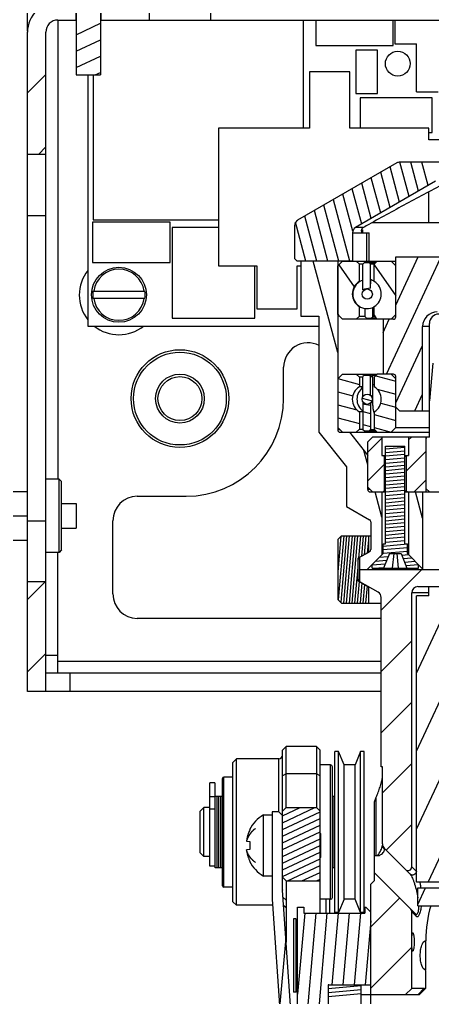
# Model space of a CAD drawing. Header units: millimetres. Extents: x 0 to 594, y 0 to 420.
# Drawn here: x 420.6 to 437.52, y 192.11 to 232.15 of the extents above; entities that cross this region are included whole.
import ezdxf

# ---------------------------------------------------------------- set-up
doc = ezdxf.new("R2010")
doc.units = ezdxf.units.MM
doc.header["$LTSCALE"] = 32.67
doc.layers.get('0').update_dxf_attribs({"linetype": 'CONTINUOUS'})
for name, color, linetype in [('7_ALL_FEATURES', 7, 'CONTINUOUS'), ('APSF_BLANK_LAYER', 7, 'CONTINUOUS'), ('AXIS', 7, 'CONTINUOUS'), ('COSMETIC', 7, 'CONTINUOUS'), ('DCURVE', 7, 'CONTINUOUS')]:
    doc.layers.add(name, color=color, linetype=linetype)

msp = doc.modelspace()

# ---------------------------------------------------------------- linework, layer by layer
at = {"color": 7, "linetype": 'CONTINUOUS'}
for p, q in [((420.921, 231.677), (420.921, 233.631)), ((422.909, 232.881), (422.909, 232.131)), ((422.921, 232.881), (422.921, 229.881)), ((423.921, 232.881), (423.921, 229.881)), ((423.934, 232.881), (423.934, 232.131)), ((425.921, 232.131), (425.921, 232.881)), ((428.421, 232.881), (428.421, 232.131)), ((422.171, 232.131), (422.171, 213.331)), ((422.171, 232.131), (422.921, 232.131)), ((423.921, 232.131), (459.421, 232.131)), ((432.239, 227.697), (432.239, 232.131)), ((432.736, 232.131), (432.736, 231.095)), ((435.911, 231.095), (435.911, 232.131)), ((435.974, 232.131), (435.974, 231.158)), ((420.921, 204.631), (420.921, 231.631)), ((421.671, 204.631), (421.671, 231.631)), ((432.736, 231.095), (435.911, 231.095)), ((435.974, 231.158), (436.863, 231.158)), ((436.863, 229.19), (436.863, 231.158)), ((434.387, 230.904), (434.387, 229.126)), ((435.276, 230.904), (434.387, 230.904)), ((435.276, 229.126), (435.276, 230.904)), ((422.921, 229.881), (423.921, 229.881)), ((423.401, 229.881), (423.401, 219.601)), ((423.612, 229.881), (423.612, 223.952)), ((432.482, 230.015), (432.482, 227.697)), ((434.133, 230.015), (432.482, 230.015)), ((434.133, 227.697), (434.133, 230.015)), ((434.387, 229.126), (435.276, 229.126)), ((436.863, 229.19), (437.752, 229.19)), ((434.563, 228.951), (434.563, 227.697)), ((437.513, 228.951), (434.563, 228.951)), ((437.513, 227.524), (437.513, 228.951)), ((428.752, 227.697), (428.752, 222.07)), ((432.482, 227.697), (428.752, 227.697)), ((437.379, 227.697), (434.133, 227.697)), ((437.379, 227.221), (437.379, 227.697)), ((437.379, 227.524), (437.513, 227.524)), ((437.816, 227.221), (437.379, 227.221)), ((421.671, 226.631), (420.921, 226.631)), ((436.063, 226.278), (431.996, 223.93)), ((438.624, 226.311), (436.188, 226.311)), ((437.652, 225.528), (434.371, 223.633)), ((437.379, 223.826), (437.379, 225.099)), ((420.921, 224.131), (421.671, 224.131)), ((423.592, 223.856), (423.592, 222.205)), ((426.767, 223.856), (423.592, 223.856)), ((423.612, 223.952), (428.752, 223.952)), ((426.767, 222.205), (426.767, 223.856)), ((426.859, 223.638), (426.859, 219.928)), ((428.752, 223.638), (426.859, 223.638)), ((431.871, 223.713), (431.871, 222.361)), ((434.69, 223.633), (434.371, 223.633)), ((434.609, 223.536), (434.66, 223.536)), ((434.66, 223.536), (434.66, 223.411)), ((440.789, 223.826), (435.032, 223.826)), ((434.246, 223.417), (434.246, 222.261)), ((434.246, 223.417), (434.64, 223.417)), ((434.924, 222.261), (434.924, 223.411)), ((431.971, 222.261), (431.871, 222.361)), ((434.246, 222.261), (431.971, 222.261)), ((432.121, 222.261), (432.121, 220.011)), ((433.639, 222.261), (433.639, 215.351)), ((433.64, 222.073), (433.83, 222.263)), ((433.83, 222.263), (436.021, 222.263)), ((434.402, 222.263), (434.529, 222.136)), ((435.132, 222.136), (435.259, 222.263)), ((435.259, 222.263), (436.021, 222.263)), ((435.831, 222.263), (436.021, 222.072)), ((436.021, 219.981), (436.021, 222.431)), ((436.021, 222.431), (440.054, 222.431)), ((423.592, 222.205), (426.767, 222.205)), ((428.752, 222.07), (430.323, 222.07)), ((430.236, 219.928), (430.236, 222.07)), ((430.323, 222.07), (430.323, 220.3)), ((431.974, 220.3), (431.974, 222.07)), ((431.974, 222.07), (432.121, 222.07)), ((433.64, 220.072), (433.64, 222.073)), ((434.529, 221.422), (434.529, 222.136)), ((434.672, 222.136), (434.529, 222.136)), ((434.672, 222.141), (434.735, 222.205)), ((434.672, 221.09), (434.672, 222.141)), ((434.735, 222.205), (435.201, 222.205)), ((434.926, 222.205), (434.989, 222.141)), ((434.989, 221.153), (434.989, 222.141)), ((435.138, 222.141), (434.989, 222.141)), ((435.132, 221.422), (435.132, 222.136)), ((423.605, 221.031), (425.738, 221.031)), ((434.529, 221.422), (434.55, 221.422)), ((425.738, 220.731), (423.605, 220.731)), ((430.323, 220.3), (431.974, 220.3)), ((434.529, 220.009), (434.529, 220.396)), ((434.529, 220.396), (434.55, 220.396)), ((434.762, 219.982), (434.762, 220.321)), ((435.08, 219.982), (435.08, 220.36)), ((435.132, 220.008), (435.132, 220.396)), ((426.859, 219.928), (430.236, 219.928)), ((432.121, 220.011), (432.871, 220.011)), ((432.871, 220.011), (432.871, 215.251)), ((433.64, 220.072), (433.83, 219.882)), ((435.259, 219.882), (433.83, 219.882)), ((434.402, 219.882), (434.529, 220.009)), ((434.529, 220.009), (434.762, 220.009)), ((434.762, 219.982), (434.825, 219.919)), ((434.825, 219.919), (435.222, 219.919)), ((435.016, 219.919), (435.08, 219.982)), ((435.158, 219.982), (435.08, 219.982)), ((435.132, 220.008), (435.259, 219.881)), ((435.921, 219.881), (435.259, 219.881)), ((435.496, 219.881), (435.496, 217.631)), ((435.831, 219.881), (436.021, 220.072)), ((423.401, 219.601), (432.871, 219.601)), ((437.121, 216.131), (437.121, 219.581)), ((437.399, 219.581), (437.121, 219.581)), ((437.399, 215.056), (437.399, 219.706)), ((433.64, 217.44), (433.83, 217.631)), ((433.64, 217.44), (433.64, 215.44)), ((433.83, 217.631), (435.259, 217.631)), ((434.402, 217.631), (434.529, 217.504)), ((434.529, 217.504), (434.529, 217.117)), ((434.672, 217.504), (434.529, 217.504)), ((434.735, 217.594), (434.672, 217.53)), ((434.672, 216.71), (434.672, 217.53)), ((434.735, 217.594), (435.002, 217.594)), ((434.989, 217.53), (434.926, 217.594)), ((434.989, 216.759), (434.989, 217.53)), ((434.989, 217.53), (435.064, 217.53)), ((435.002, 217.594), (435.064, 217.53)), ((435.084, 217.594), (435.043, 217.552)), ((435.064, 217.53), (435.064, 216.603)), ((435.084, 217.594), (435.222, 217.594)), ((435.132, 217.504), (435.259, 217.631)), ((435.132, 217.504), (435.132, 217.117)), ((435.921, 217.631), (435.259, 217.631)), ((435.831, 217.631), (436.021, 217.441)), ((436.021, 215.441), (436.021, 217.531)), ((434.672, 217.117), (434.529, 217.117)), ((434.672, 216.497), (434.672, 216.422)), ((434.672, 216.422), (434.672, 215.371)), ((434.989, 216.447), (434.989, 216.359)), ((434.989, 216.359), (434.989, 215.371)), ((436.021, 216.281), (436.171, 216.131)), ((434.529, 216.09), (434.529, 215.377)), ((434.672, 216.09), (434.529, 216.09)), ((435.132, 216.09), (435.132, 215.377)), ((436.171, 216.131), (437.399, 216.131)), ((433.64, 215.44), (433.83, 215.25)), ((435.831, 215.25), (436.021, 215.441)), ((436.021, 215.441), (437.399, 215.441)), ((432.871, 215.251), (433.996, 213.834)), ((433.729, 215.351), (433.639, 215.351)), ((433.739, 215.251), (434.121, 215.251)), ((433.83, 215.25), (437.399, 215.25)), ((434.121, 215.251), (434.871, 214.306)), ((434.402, 215.25), (434.529, 215.377)), ((434.529, 215.377), (434.672, 215.377)), ((434.672, 215.371), (434.735, 215.308)), ((434.735, 215.308), (435.201, 215.308)), ((434.871, 214.856), (435.071, 215.056)), ((434.926, 215.308), (434.989, 215.371)), ((434.989, 215.371), (435.138, 215.371)), ((437.399, 215.056), (435.071, 215.056)), ((435.132, 215.377), (435.259, 215.25)), ((435.259, 215.25), (437.399, 215.25)), ((435.446, 215.056), (435.446, 214.306)), ((436.546, 215.056), (436.546, 214.306)), ((437.264, 212.806), (437.264, 215.056)), ((434.871, 212.906), (434.871, 214.856)), ((435.596, 210.681), (435.596, 214.681)), ((435.596, 214.681), (436.396, 214.681)), ((436.396, 210.681), (436.396, 214.681)), ((435.446, 214.306), (435.596, 214.306)), ((435.496, 214.306), (435.546, 214.256)), ((435.546, 214.256), (435.546, 212.856)), ((435.596, 214.256), (435.546, 214.256)), ((436.396, 214.306), (436.546, 214.306)), ((436.446, 214.256), (436.396, 214.256)), ((436.496, 214.306), (436.446, 214.256)), ((436.446, 214.256), (436.446, 212.856)), ((433.996, 213.834), (433.996, 212.218)), ((422.221, 210.331), (422.221, 213.331)), ((422.321, 213.231), (422.221, 213.331)), ((422.321, 210.431), (422.321, 213.231)), ((418.421, 212.831), (420.921, 212.831)), ((435.071, 212.806), (434.871, 213.006)), ((434.971, 212.906), (434.871, 212.906)), ((434.971, 212.806), (435.596, 212.806)), ((435.446, 212.806), (435.446, 210.231)), ((435.546, 212.856), (435.496, 212.806)), ((435.546, 212.856), (435.596, 212.856)), ((436.396, 212.856), (436.446, 212.856)), ((436.396, 212.806), (439.871, 212.806)), ((436.446, 212.856), (436.496, 212.806)), ((436.546, 212.806), (436.546, 210.231)), ((437.121, 212.806), (437.121, 209.656)), ((437.399, 212.806), (437.264, 212.941)), ((418.421, 211.831), (420.921, 211.831)), ((433.996, 212.218), (434.946, 211.67)), ((420.921, 211.631), (421.671, 211.631)), ((434.996, 211.583), (434.996, 210.449)), ((418.421, 210.831), (420.921, 210.831)), ((433.796, 211.006), (433.646, 210.856)), ((433.646, 210.856), (433.646, 208.406)), ((433.796, 211.006), (434.996, 211.006)), ((434.896, 211.006), (434.896, 210.334)), ((435.496, 210.281), (435.496, 210.681)), ((435.496, 210.681), (435.596, 210.681)), ((436.396, 210.681), (436.496, 210.681)), ((436.496, 210.281), (436.496, 210.681)), ((422.171, 205.381), (422.171, 210.331)), ((422.321, 210.431), (422.221, 210.331)), ((434.896, 210.334), (434.484, 210.096)), ((434.946, 210.362), (434.546, 210.131)), ((434.846, 209.631), (435.496, 210.281)), ((435.759, 210.281), (435.521, 209.681)), ((435.759, 210.281), (436.234, 210.281)), ((435.937, 210.281), (435.877, 209.681)), ((436.056, 210.281), (436.115, 209.681)), ((436.234, 210.281), (436.471, 209.681)), ((437.121, 209.656), (436.496, 210.281)), ((434.459, 210.052), (434.459, 209.21)), ((434.546, 210.052), (434.459, 210.052)), ((434.546, 210.096), (434.484, 210.096)), ((434.546, 209.131), (434.546, 210.131)), ((435.046, 209.681), (435.046, 209.831)), ((436.946, 209.681), (436.946, 209.831)), ((434.546, 209.631), (441.496, 209.631)), ((435.046, 209.681), (436.946, 209.681)), ((437.121, 209.656), (437.126, 209.631)), ((421.671, 209.131), (420.921, 209.131)), ((434.546, 209.21), (434.459, 209.21)), ((434.546, 209.167), (434.484, 209.167)), ((434.484, 209.167), (434.896, 208.929)), ((435.296, 208.698), (434.546, 209.131)), ((434.896, 208.929), (434.896, 208.256)), ((436.671, 197.457), (436.671, 208.681)), ((437.371, 208.681), (436.671, 208.681)), ((436.921, 208.931), (440.621, 208.931)), ((437.371, 208.556), (437.371, 208.931)), ((433.796, 208.256), (433.646, 208.406)), ((433.796, 208.256), (435.421, 208.256)), ((435.421, 201.551), (435.421, 208.482)), ((436.871, 196.831), (436.871, 208.556)), ((437.371, 208.556), (436.871, 208.556)), ((421.671, 206.131), (422.171, 206.131)), ((422.171, 205.881), (435.421, 205.881)), ((435.421, 205.381), (421.671, 205.381)), ((422.671, 204.631), (422.671, 205.381)), ((435.421, 204.631), (420.921, 204.631)), ((431.371, 202.231), (431.521, 202.381)), ((431.521, 202.381), (431.371, 202.231)), ((431.371, 196.512), (431.371, 202.231)), ((431.521, 199.881), (431.521, 202.381)), ((432.771, 202.381), (431.521, 202.381)), ((432.771, 202.381), (432.771, 199.881)), ((432.921, 202.231), (432.771, 202.381)), ((432.921, 202.231), (432.771, 202.381)), ((432.921, 195.556), (432.921, 202.231)), ((429.346, 201.731), (429.496, 201.881)), ((429.496, 195.881), (429.496, 201.881)), ((431.221, 201.881), (429.496, 201.881)), ((431.221, 199.706), (431.221, 201.881)), ((433.521, 195.581), (433.521, 202.181)), ((433.671, 202.181), (433.521, 202.181)), ((433.671, 195.581), (433.671, 202.181)), ((433.899, 201.631), (433.671, 202.181)), ((434.577, 202.181), (434.349, 201.631)), ((434.577, 195.581), (434.577, 202.181)), ((434.727, 202.181), (434.577, 202.181)), ((434.727, 195.581), (434.727, 202.181)), ((429.346, 196.031), (429.346, 201.731)), ((433.899, 196.131), (433.899, 201.631)), ((434.349, 201.631), (433.899, 201.631)), ((434.349, 196.131), (434.349, 201.631)), ((435.471, 201.551), (435.421, 201.551)), ((435.471, 198.399), (435.471, 201.551)), ((431.521, 201.272), (431.371, 201.178)), ((432.771, 201.272), (431.521, 201.272)), ((432.921, 201.178), (432.771, 201.272)), ((428.396, 197.481), (428.396, 200.898)), ((428.596, 200.898), (428.396, 200.898)), ((428.596, 200.898), (428.596, 197.481)), ((428.596, 200.327), (428.396, 200.327)), ((435.146, 200.116), (435.221, 200.306)), ((435.221, 197.913), (435.221, 200.306)), ((427.996, 199.731), (428.146, 199.881)), ((428.146, 197.881), (428.146, 199.881)), ((428.396, 199.881), (428.146, 199.881)), ((428.596, 199.812), (428.396, 199.812)), ((428.596, 199.806), (428.621, 199.806)), ((431.521, 199.881), (431.371, 199.731)), ((431.521, 199.881), (432.771, 199.881)), ((432.771, 199.881), (432.921, 199.731)), ((435.146, 196.903), (435.146, 200.116)), ((427.996, 198.031), (427.996, 199.731)), ((430.596, 197.081), (430.596, 199.581)), ((430.596, 199.581), (430.946, 199.581)), ((430.946, 199.706), (430.946, 196.14)), ((431.221, 199.706), (430.946, 199.706)), ((431.221, 199.706), (431.371, 199.556)), ((430.03, 198.978), (430.038, 198.974)), ((432.921, 198.819), (432.946, 198.819)), ((432.946, 197.844), (432.946, 198.819)), ((429.898, 198.506), (430.038, 198.492)), ((435.544, 198.222), (436.611, 197.156)), ((435.554, 198.171), (435.544, 198.222)), ((427.996, 198.031), (428.146, 197.881)), ((428.396, 197.881), (428.146, 197.881)), ((428.596, 197.956), (428.621, 197.956)), ((430.038, 198.17), (429.898, 198.157)), ((432.946, 197.844), (432.921, 197.844)), ((435.272, 197.913), (435.146, 197.913)), ((428.596, 197.481), (428.396, 197.481)), ((430.038, 197.688), (430.03, 197.685)), ((436.862, 197.262), (436.671, 197.457)), ((430.946, 197.081), (430.596, 197.081)), ((431.521, 196.881), (431.371, 197.031)), ((435.146, 197.206), (436.823, 195.529)), ((431.521, 196.881), (431.521, 194.373)), ((431.521, 196.881), (432.921, 196.881)), ((434.996, 196.753), (435.146, 196.903)), ((434.996, 189.653), (434.996, 196.753)), ((439.421, 196.831), (436.871, 196.831)), ((431.821, 190.112), (431.371, 196.501)), ((431.521, 196.091), (431.392, 196.209)), ((436.921, 196.596), (439.421, 196.596)), ((436.921, 195.866), (436.921, 196.596)), ((429.346, 196.031), (429.496, 195.881)), ((430.964, 195.881), (429.496, 195.881)), ((430.946, 196.13), (431.396, 189.74)), ((431.521, 195.78), (431.416, 195.873)), ((431.996, 189.381), (431.996, 195.806)), ((431.996, 195.806), (432.246, 195.806)), ((432.246, 195.806), (432.246, 195.556)), ((433.171, 195.556), (433.171, 196.131)), ((433.321, 195.556), (433.321, 196.131)), ((433.899, 196.131), (433.671, 195.581)), ((434.349, 196.131), (433.899, 196.131)), ((434.577, 195.581), (434.349, 196.131)), ((434.746, 195.806), (434.746, 195.556)), ((434.746, 195.806), (434.796, 195.806)), ((434.996, 195.606), (434.796, 195.806)), ((436.921, 195.866), (439.421, 195.866)), ((432.246, 195.556), (434.746, 195.556)), ((433.671, 195.581), (433.521, 195.581)), ((434.727, 195.581), (434.577, 195.581)), ((436.671, 192.481), (436.671, 195.619)), ((436.671, 195.619), (436.755, 195.532)), ((436.755, 195.532), (436.785, 195.502)), ((436.785, 195.502), (436.862, 195.423)), ((431.821, 195.331), (431.821, 192.331)), ((431.921, 195.331), (431.821, 195.331)), ((431.996, 195.256), (431.921, 195.331)), ((431.921, 195.331), (431.921, 192.331)), ((433.246, 192.631), (434.996, 192.631)), ((433.246, 192.631), (433.246, 190.631)), ((434.596, 190.631), (434.596, 192.631)), ((431.921, 192.331), (431.821, 192.331)), ((431.996, 192.406), (431.921, 192.331)), ((434.596, 192.231), (436.939, 192.231)), ((436.671, 192.481), (436.421, 192.231)), ((437.168, 192.481), (436.671, 192.481)), ((437.168, 192.481), (436.939, 192.231)), ((436.996, 192.236), (437.205, 192.443)), ((437.205, 192.443), (437.246, 192.483))]:
    msp.add_line(p, q, dxfattribs=at)
at = {"color": 2, "linetype": 'CONTINUOUS'}
for p, q in [((422.921, 231.532), (423.921, 231.998)), ((422.921, 230.861), (423.921, 231.327)), ((422.921, 230.189), (423.921, 230.656)), ((421.671, 229.898), (420.921, 229.148)), ((423.701, 229.881), (423.921, 229.984)), ((421.671, 226.935), (421.368, 226.631)), ((436.566, 224.901), (436.188, 226.311)), ((436.955, 225.125), (436.637, 226.311)), ((437.344, 225.35), (437.086, 226.311)), ((435.789, 224.452), (435.402, 225.896)), ((436.178, 224.677), (435.791, 226.121)), ((435.012, 224.004), (434.625, 225.448)), ((435.401, 224.228), (435.014, 225.672)), ((434.624, 223.779), (434.237, 225.223)), ((434.133, 222.261), (433.46, 224.775)), ((434.255, 223.482), (433.848, 224.999)), ((433.236, 222.261), (432.682, 224.326)), ((433.684, 222.261), (433.071, 224.55)), ((432.338, 222.261), (431.913, 223.849)), ((432.787, 222.261), (432.294, 224.102)), ((433.639, 218.515), (432.635, 222.261)), ((435.636, 217.631), (437.851, 222.381)), ((436.021, 220.461), (436.94, 222.431)), ((433.681, 222.113), (434.315, 221.207)), ((435.132, 222.113), (436.021, 220.843)), ((433.64, 220.099), (433.703, 220.009)), ((435.132, 220.04), (435.207, 219.934)), ((435.496, 219.335), (435.751, 219.881)), ((436.021, 216.452), (437.121, 218.811)), ((437.534, 218.077), (437.399, 216.534)), ((433.646, 217.447), (434.529, 217.21)), ((435.195, 217.567), (436.021, 217.346)), ((433.64, 216.913), (434.254, 216.749)), ((434.646, 216.644), (435.048, 216.536)), ((435.261, 217.014), (436.021, 216.81)), ((436.806, 216.131), (437.121, 216.806)), ((433.64, 216.378), (434.425, 216.168)), ((435.403, 216.441), (436.021, 216.275)), ((433.64, 215.843), (434.529, 215.605)), ((434.672, 216.102), (434.989, 216.016)), ((435.132, 215.978), (436.021, 215.74)), ((434.672, 215.566), (434.989, 215.481)), ((435.132, 215.443), (435.835, 215.255)), ((433.821, 215.259), (433.856, 215.25)), ((436.668, 215.056), (436.546, 214.935)), ((437.269, 215.056), (437.264, 214.991)), ((435.446, 215.009), (434.871, 214.434)), ((436.396, 214.632), (435.596, 214.562)), ((434.871, 213.916), (434.713, 214.505)), ((436.396, 214.484), (435.596, 214.414)), ((436.396, 214.337), (435.596, 214.267)), ((437.264, 214.478), (436.446, 213.66)), ((435.546, 213.935), (434.871, 213.26)), ((436.396, 214.19), (435.596, 214.12)), ((436.396, 214.043), (435.596, 213.973)), ((436.396, 213.896), (435.596, 213.826)), ((436.396, 213.749), (435.596, 213.679)), ((436.396, 213.601), (435.596, 213.531)), ((436.396, 213.454), (435.596, 213.384)), ((436.396, 213.307), (435.596, 213.237)), ((436.396, 213.16), (435.596, 213.09)), ((437.264, 213.303), (436.767, 212.806)), ((435.446, 211.77), (435.168, 212.806)), ((436.396, 213.013), (435.596, 212.943)), ((436.396, 212.866), (435.596, 212.796)), ((436.396, 212.718), (435.596, 212.648)), ((437.121, 211.728), (436.832, 212.806)), ((436.396, 212.571), (435.596, 212.501)), ((436.396, 212.424), (435.596, 212.354)), ((436.396, 212.277), (435.596, 212.207)), ((436.396, 212.13), (435.596, 212.06)), ((436.396, 211.983), (435.596, 211.913)), ((436.396, 211.835), (435.596, 211.766)), ((436.396, 211.688), (435.596, 211.618)), ((436.396, 211.541), (435.596, 211.471)), ((436.396, 211.394), (435.596, 211.324)), ((436.396, 211.247), (435.596, 211.177)), ((436.396, 211.1), (435.596, 211.03)), ((436.871, 199), (442.621, 211.331)), ((433.772, 210.982), (433.646, 209.54)), ((433.648, 210.858), (433.646, 210.839)), ((433.888, 211.006), (433.659, 208.393)), ((434.002, 211.006), (433.764, 208.289)), ((434.115, 211.006), (433.875, 208.256)), ((434.229, 211.006), (433.988, 208.256)), ((434.343, 211.006), (434.102, 208.256)), ((434.456, 211.006), (434.216, 208.256)), ((434.57, 211.006), (434.491, 210.1)), ((434.684, 211.006), (434.61, 210.169)), ((434.797, 211.006), (434.73, 210.238)), ((434.896, 210.837), (434.85, 210.307)), ((436.496, 210.667), (435.496, 210.579)), ((436.396, 210.953), (435.596, 210.883)), ((436.396, 210.805), (435.596, 210.735)), ((436.496, 210.52), (435.496, 210.432)), ((436.496, 210.373), (435.496, 210.285)), ((436.547, 210.23), (436.264, 210.205)), ((435.589, 209.852), (435.046, 209.804)), ((435.649, 210.004), (435.178, 209.963)), ((435.709, 210.157), (435.339, 210.124)), ((436.683, 210.095), (436.32, 210.063)), ((436.818, 209.959), (436.376, 209.921)), ((436.946, 209.823), (436.433, 209.778)), ((434.459, 209.734), (434.329, 208.256)), ((434.579, 209.631), (434.546, 209.599)), ((435.528, 209.699), (435.323, 209.681)), ((437.086, 209.631), (435.421, 207.966)), ((437.351, 196.831), (443.25, 209.481)), ((421.645, 209.131), (420.921, 208.407)), ((434.521, 209.145), (434.443, 208.256)), ((434.629, 209.083), (434.557, 208.256)), ((434.737, 209.02), (434.67, 208.256)), ((434.845, 208.958), (434.784, 208.256)), ((436.871, 205.394), (438.52, 208.931)), ((436.871, 202.197), (439.149, 207.081)), ((436.671, 206.708), (435.421, 205.458)), ((421.671, 206.194), (420.921, 205.444)), ((436.671, 204.201), (435.421, 202.951)), ((436.671, 201.693), (435.471, 200.493)), ((431.371, 199.539), (432.104, 199.881)), ((431.371, 199.264), (432.695, 199.881)), ((431.371, 198.988), (432.921, 199.711)), ((431.371, 198.713), (432.921, 199.435)), ((431.371, 198.437), (432.921, 199.16)), ((436.671, 199.185), (435.626, 198.14)), ((431.371, 198.161), (432.921, 198.884)), ((431.371, 197.886), (432.921, 198.609)), ((431.371, 197.61), (432.921, 198.333)), ((431.371, 197.335), (432.921, 198.057)), ((431.371, 197.059), (432.921, 197.782)), ((431.581, 196.881), (432.921, 197.506)), ((432.172, 196.881), (432.921, 197.23)), ((432.763, 196.881), (432.921, 196.955)), ((436.921, 195.91), (437.241, 196.596)), ((436.173, 196.179), (434.996, 195.003)), ((432.286, 195.556), (431.996, 192.241)), ((432.742, 195.556), (432.29, 190.381)), ((433.198, 195.556), (432.746, 190.381)), ((433.655, 195.556), (433.399, 192.631)), ((434.111, 195.556), (433.855, 192.631)), ((434.567, 195.556), (434.311, 192.631)), ((434.996, 195.248), (434.767, 192.631)), ((431.508, 194.555), (431.258, 191.696)), ((436.671, 194.17), (434.996, 192.495)), ((433.27, 192.631), (433.246, 192.629)), ((434.596, 192.584), (433.246, 192.466)), ((434.596, 192.421), (433.246, 192.303)), ((434.596, 192.258), (433.246, 192.14))]:
    msp.add_line(p, q, dxfattribs=at)
at = {"color": 7, "linetype": 'CONTINUOUS'}
for centre, radius in [((436.101, 230.345), 0.508), ((424.671, 220.881), 1.125), ((434.851, 220.909), 0.209), ((427.171, 216.631), 2), ((427.171, 216.631), 1.9), ((427.171, 216.631), 1), ((427.171, 216.631), 0.9), ((434.851, 216.603), 0.209)]:
    msp.add_circle(centre, radius, dxfattribs=at)
for centre, radius, start, end in [((422.171, 231.631), 1.25, 90, 180), ((422.171, 231.631), 0.5, 90, 180), ((436.188, 226.061), 0.25, 90, 120), ((432.121, 223.713), 0.25, 120, 180), ((434.496, 223.417), 0.25, 120, 180), ((424.671, 220.871), 1.625, 141.5563, 218.4437), ((424.671, 220.881), 1.046, 8.2428, 171.7572), ((434.851, 220.909), 0.595, 107.538, 298.1863), ((434.851, 220.909), 0.595, 61.8137, 75.6356), ((424.671, 220.881), 1.077, 171.9932, 188.0068), ((424.671, 220.881), 1.077, 351.9932, 8.0068), ((434.831, 220.909), 0.595, 120.4421, 239.5579), ((434.831, 220.909), 0.595, 300.4421, 59.5579), ((424.671, 220.881), 1.046, 188.2428, 351.7572), ((435.921, 219.981), 0.1, 270, 360), ((437.721, 219.581), 0.6, 90, 180), ((437.784, 219.706), 0.385, 90, 180), ((424.671, 220.871), 1.625, 231.5563, 308.4437), ((435.921, 217.531), 0.1, 0, 90), ((434.831, 216.603), 0.595, 120.4421, 239.5579), ((435.021, 216.603), 0.595, 125.9113, 234.0825), ((435.021, 216.603), 0.595, 79.2157, 85.8239), ((434.831, 216.603), 0.595, 300.4421, 59.5579), ((433.739, 215.351), 0.1, 180, 270), ((434.971, 212.906), 0.1, 180, 270), ((434.896, 211.583), 0.1, 0, 60), ((434.896, 210.449), 0.1, 300, 360), ((434.509, 210.052), 0.05, 120, 180), ((434.509, 209.21), 0.05, 180, 240), ((435.171, 208.482), 0.25, 0, 60), ((436.921, 208.681), 0.25, 90, 180), ((431.221, 202.031), 0.15, 270, 360), ((431.323, 198.331), 1.446, 120.1885, 153.443), ((431.34, 198.331), 1.452, 168.3934, 169.7704), ((431.34, 198.331), 1.452, 167.1503, 168.3933), ((431.34, 198.331), 1.452, 165.9344, 167.1503), ((431.34, 198.332), 1.452, 164.4592, 165.9343), ((431.339, 198.332), 1.451, 163.3002, 164.4592), ((431.339, 198.332), 1.451, 161.5333, 163.3001), ((431.339, 198.332), 1.451, 160.4229, 161.5332), ((431.338, 198.332), 1.45, 158.246, 160.4228), ((431.338, 198.332), 1.45, 157.2343, 158.2459), ((431.338, 198.332), 1.45, 153.6981, 157.2341), ((431.341, 198.331), 1.453, 170.7532, 173.0911), ((431.34, 198.331), 1.452, 169.7703, 170.7531), ((431.585, 198.331), 1.555, 174.0645, 185.9355), ((435.721, 198.399), 0.25, 180, 225), ((431.341, 198.331), 1.453, 186.909, 189.2467), ((431.34, 198.331), 1.452, 189.2469, 191.6066), ((431.34, 198.331), 1.452, 191.6067, 192.8497), ((431.34, 198.331), 1.452, 192.8497, 194.0656), ((431.34, 198.331), 1.452, 194.0657, 195.5408), ((431.339, 198.331), 1.451, 195.5408, 196.6998), ((431.339, 198.331), 1.451, 196.6999, 198.4668), ((431.339, 198.331), 1.451, 198.4668, 199.5771), ((431.338, 198.331), 1.45, 199.5772, 201.754), ((435.419, 167.685), 30.228, 90.1509, 90.2792), ((435.702, 198.356), 0.236, 220.666, 231.363), ((431.338, 198.33), 1.45, 201.7541, 206.3019), ((431.323, 198.331), 1.446, 206.557, 239.8115), ((436.521, 197.457), 0.15, 224.9993, 0.0005), ((431.521, 196.512), 0.15, 180, 184.022), ((431.096, 196.14), 0.15, 180, 184.022), ((436.521, 195.619), 0.15, 0.0005, 45.0007), ((437.167, 192.829), 0.348, 270.1182, 276.4822), ((437.161, 192.885), 0.404, 276.4884, 282.2328)]:
    msp.add_arc(centre, radius, start, end, dxfattribs=at)
for centre, start_param, end_param in [((442.371, 220.909), 2.724969, 2.83641), ((442.371, 216.603), -2.83641, -2.724969)]:
    msp.add_ellipse(centre, major_axis=(8.072, 0), ratio=0.07473, start_param=start_param, end_param=end_param, dxfattribs=at)
for points, knots in [([(434.989, 221.153), (434.989, 221.19), (434.989, 221.259), (434.99, 221.353), (434.992, 221.419), (434.996, 221.461), (434.998, 221.478), (434.999, 221.486)], [0, 0, 0, 0, 0.335033, 0.621409, 0.846308, 0.932515, 1, 1, 1, 1]), ([(434.999, 221.486), (434.999, 221.49), (435.001, 221.496), (435.003, 221.504), (435.005, 221.508), (435.006, 221.511), (435.008, 221.512), (435.009, 221.512), (435.01, 221.512)], [0, 0, 0, 0, 0.393069, 0.683344, 0.791459, 0.87696, 0.943765, 1, 1, 1, 1]), ([(435.01, 221.512), (435.011, 221.512), (435.014, 221.511), (435.016, 221.507), (435.02, 221.502), (435.023, 221.492), (435.026, 221.483), (435.028, 221.478)], [0, 0, 0, 0, 0.114139, 0.200562, 0.310522, 0.604794, 1, 1, 1, 1]), ([(435.064, 216.603), (435.064, 216.543), (435.066, 216.453), (435.073, 216.337), (435.08, 216.258), (435.089, 216.187), (435.1, 216.126), (435.114, 216.076), (435.125, 216.047), (435.132, 216.035)], [0, 0, 0, 0, 0.317073, 0.466427, 0.605077, 0.729993, 0.8386, 0.928944, 1, 1, 1, 1]), ([(435.221, 200.306), (435.249, 200.375), (435.301, 200.515), (435.362, 200.69), (435.406, 200.829), (435.435, 200.929), (435.456, 201.01), (435.467, 201.069), (435.471, 201.096), (435.471, 201.109)], [0, 0, 0, 0, 0.266917, 0.530337, 0.659254, 0.784588, 0.902734, 0.955981, 1, 1, 1, 1]), ([(435.272, 197.913), (435.321, 197.985), (435.407, 198.114), (435.471, 198.267), (435.471, 198.338)], [0, 0, 0, 0, 0.548581, 1, 1, 1, 1]), ([(435.339, 197.913), (435.371, 197.934), (435.428, 197.973), (435.502, 198.035), (435.552, 198.1), (435.559, 198.15), (435.554, 198.171)], [0, 0, 0, 0, 0.31855, 0.595245, 0.81662, 1, 1, 1, 1]), ([(436.862, 197.262), (436.86, 197.233), (436.839, 197.177), (436.769, 197.121), (436.682, 197.11), (436.63, 197.136), (436.611, 197.156)], [0, 0, 0, 0, 0.253117, 0.509101, 0.758669, 1, 1, 1, 1]), ([(436.611, 197.155), (436.63, 197.136), (436.664, 197.079), (436.709, 196.984), (436.753, 196.87), (436.81, 196.7), (436.871, 196.473), (436.908, 196.285), (436.922, 196.189)], [0, 0, 0, 0, 0.081675, 0.188791, 0.309929, 0.439564, 0.714062, 1, 1, 1, 1]), ([(437.004, 196.832), (437.007, 196.813), (437.022, 196.735), (437.033, 196.657), (437.04, 196.598)], [0, 0, 0, 0, 0.243153, 1, 1, 1, 1]), ([(436.951, 195.866), (436.953, 195.813), (436.95, 195.717), (436.933, 195.604), (436.905, 195.538), (436.88, 195.51), (436.846, 195.508), (436.83, 195.522), (436.823, 195.529)], [0, 0, 0, 0, 0.367021, 0.674172, 0.785462, 0.863354, 0.925274, 1, 1, 1, 1]), ([(437.059, 195.866), (437.053, 195.798), (437.04, 195.7), (437.011, 195.579), (436.986, 195.505), (436.957, 195.449), (436.928, 195.412), (436.889, 195.401), (436.869, 195.415), (436.862, 195.423)], [0, 0, 0, 0, 0.372294, 0.539333, 0.684336, 0.799632, 0.881617, 0.939361, 1, 1, 1, 1]), ([(436.862, 195.423), (436.863, 195.443), (436.858, 195.482), (436.836, 195.516), (436.823, 195.529)], [0, 0, 0, 0, 0.50498, 1, 1, 1, 1])]:
    msp.add_open_spline(points, degree=3, knots=knots, dxfattribs=at)
for points in [[(435.471, 198.338), (435.471, 198.317), (435.475, 198.296), (435.481, 198.276)], [(435.481, 198.276), (435.49, 198.249), (435.504, 198.223), (435.523, 198.202)], [(436.862, 197.262), (436.865, 197.258), (436.868, 197.254), (436.871, 197.25)], [(436.939, 192.231), (436.958, 192.231), (436.977, 192.233), (436.996, 192.236)]]:
    msp.add_open_spline(points, degree=3, dxfattribs=at)
at = {"layer": '7_ALL_FEATURES', "color": 7, "linetype": 'CONTINUOUS'}
for p, q in [((434.661, 223.411), (434.924, 223.411)), ((434.834, 222.261), (434.834, 223.411)), ((431.421, 216.631), (431.421, 217.914)), ((425.421, 212.631), (427.421, 212.631)), ((424.421, 208.631), (424.421, 211.631)), ((435.421, 207.631), (425.421, 207.631))]:
    msp.add_line(p, q, dxfattribs=at)
for centre, radius, start, end in [((439.169, 216.056), 8.802, 118.9102, 120.5872), ((432.421, 217.914), 1, 63.0967, 180), ((427.421, 216.631), 4, 270, 360), ((425.421, 211.631), 1, 90, 180), ((425.421, 208.631), 1, 180, 270)]:
    msp.add_arc(centre, radius, start, end, dxfattribs=at)
for points, knots in [([(438.203, 225.528), (437.649, 225.245), (436.549, 224.661), (435.458, 224.063), (434.914, 223.761)], [0, 0, 0, 0, 0.499996, 1, 1, 1, 1]), ([(434.69, 223.633), (434.644, 223.606), (434.58, 223.529), (434.614, 223.432), (434.64, 223.417)], [0, 0, 0, 0, 0.638715, 1, 1, 1, 1]), ([(434.661, 223.411), (434.656, 223.411), (434.648, 223.413), (434.642, 223.416), (434.64, 223.417)], [0, 0, 0, 0, 0.737505, 1, 1, 1, 1])]:
    msp.add_open_spline(points, degree=3, knots=knots, dxfattribs=at)
at = {"layer": 'APSF_BLANK_LAYER', "color": 7, "linetype": 'CONTINUOUS'}
for p, q in [((433.346, 201.631), (432.921, 201.631)), ((433.346, 196.131), (433.346, 201.631)), ((433.421, 196.206), (433.421, 201.556)), ((428.921, 196.681), (428.921, 201.081)), ((428.971, 196.631), (428.971, 201.131)), ((429.346, 201.131), (428.971, 201.131)), ((429.346, 196.631), (428.971, 196.631)), ((433.346, 196.131), (432.921, 196.131))]:
    msp.add_line(p, q, dxfattribs=at)
for centre, radius, start, end in [((433.346, 201.556), 0.075, 0, 90), ((428.971, 201.081), 0.05, 90, 180), ((428.971, 196.681), 0.05, 180, 270), ((433.346, 196.206), 0.075, 270, 360)]:
    msp.add_arc(centre, radius, start, end, dxfattribs=at)
at = {"layer": 'AXIS', "color": 7, "linetype": 'CONTINUOUS'}
for p, q in [((422.221, 213.331), (421.671, 213.331)), ((422.321, 212.331), (422.921, 212.331)), ((422.921, 212.331), (422.921, 211.331)), ((422.321, 211.331), (422.921, 211.331)), ((422.221, 210.331), (421.671, 210.331)), ((428.621, 197.419), (428.621, 200.344)), ((428.921, 200.344), (428.621, 200.344)), ((428.696, 197.419), (428.696, 200.344)), ((428.771, 197.419), (428.771, 200.344)), ((428.846, 197.419), (428.846, 200.344)), ((433.521, 200.344), (433.421, 200.344)), ((433.496, 197.419), (433.496, 200.344)), ((428.921, 197.419), (428.621, 197.419)), ((433.521, 197.419), (433.421, 197.419)), ((437.246, 193.24), (437.246, 194.431)), ((437.246, 192.49), (437.246, 193.215))]:
    msp.add_line(p, q, dxfattribs=at)
for start, end in [(163.3126, 179.8155), (179.8175, 180)]:
    msp.add_arc((442.246, 194.431), 5, start, end, dxfattribs=at)
for points, knots in [([(436.68, 194.381), (436.68, 194.429), (436.681, 194.518), (436.685, 194.622), (436.691, 194.689), (436.697, 194.724), (436.702, 194.745), (436.711, 194.756), (436.714, 194.756)], [0, 0, 0, 0, 0.377413, 0.697156, 0.819978, 0.911919, 0.970782, 1, 1, 1, 1]), ([(436.714, 194.756), (436.718, 194.756), (436.727, 194.746), (436.735, 194.725), (436.745, 194.69), (436.758, 194.623), (436.77, 194.518), (436.773, 194.429), (436.773, 194.381)], [0, 0, 0, 0, 0.030924, 0.091803, 0.184886, 0.307812, 0.625535, 1, 1, 1, 1]), ([(436.714, 194.006), (436.711, 194.006), (436.702, 194.017), (436.697, 194.038), (436.691, 194.073), (436.685, 194.141), (436.681, 194.245), (436.68, 194.333), (436.68, 194.381)], [0, 0, 0, 0, 0.029218, 0.088076, 0.180012, 0.302835, 0.622581, 1, 1, 1, 1]), ([(436.773, 194.381), (436.773, 194.333), (436.77, 194.244), (436.758, 194.14), (436.745, 194.073), (436.735, 194.038), (436.727, 194.017), (436.718, 194.006), (436.714, 194.006)], [0, 0, 0, 0, 0.37446, 0.692178, 0.815104, 0.908193, 0.969076, 1, 1, 1, 1]), ([(437.024, 193.831), (437.024, 193.906), (437.031, 194.014), (437.056, 194.152), (437.096, 194.296), (437.164, 194.419), (437.246, 194.447)], [0, 0, 0, 0, 0.328427, 0.479666, 0.616864, 1, 1, 1, 1]), ([(437.246, 193.215), (437.164, 193.244), (437.096, 193.367), (437.056, 193.51), (437.031, 193.649), (437.024, 193.757), (437.024, 193.831)], [0, 0, 0, 0, 0.383152, 0.520343, 0.671574, 1, 1, 1, 1])]:
    msp.add_open_spline(points, degree=3, knots=knots, dxfattribs=at)
at = {"layer": 'COSMETIC', "color": 7, "linetype": 'CONTINUOUS'}
for points in [[(430.269, 199.031), (430.258, 199.022), (430.241, 199.008), (430.222, 198.992), (430.211, 198.983), (430.203, 198.976), (430.194, 198.969), (430.188, 198.964), (430.184, 198.961), (430.182, 198.959), (430.181, 198.958), (430.18, 198.957), (430.177, 198.955), (430.174, 198.952), (430.169, 198.947), (430.163, 198.94), (430.153, 198.93), (430.14, 198.917), (430.127, 198.904), (430.117, 198.894), (430.111, 198.888), (430.106, 198.883), (430.103, 198.879), (430.101, 198.877), (430.099, 198.876), (430.098, 198.874), (430.097, 198.873), (430.095, 198.87), (430.092, 198.867), (430.088, 198.861), (430.082, 198.854), (430.076, 198.846), (430.069, 198.838), (430.063, 198.83), (430.056, 198.822), (430.05, 198.814), (430.044, 198.807), (430.04, 198.801), (430.037, 198.797), (430.034, 198.794), (430.032, 198.792), (430.031, 198.79), (430.03, 198.789), (430.03, 198.788), (430.029, 198.787), (430.027, 198.784), (430.025, 198.781), (430.022, 198.776), (430.019, 198.771), (430.014, 198.763), (430.009, 198.755), (430.004, 198.746), (429.998, 198.738), (429.993, 198.729), (429.987, 198.721), (429.983, 198.713), (429.979, 198.708), (429.977, 198.704), (429.975, 198.701), (429.974, 198.7), (429.973, 198.698), (429.973, 198.697), (429.972, 198.694), (429.97, 198.691), (429.967, 198.685), (429.964, 198.678), (429.959, 198.666), (429.952, 198.652), (429.945, 198.638), (429.94, 198.626), (429.936, 198.619), (429.934, 198.613), (429.932, 198.61), (429.931, 198.607), (429.93, 198.606), (429.93, 198.604), (429.929, 198.602), (429.928, 198.599), (429.927, 198.595), (429.925, 198.589), (429.922, 198.581), (429.919, 198.572), (429.915, 198.559), (429.908, 198.537), (429.902, 198.519), (429.898, 198.506)], [(430.269, 197.631), (430.258, 197.64), (430.241, 197.654), (430.222, 197.67), (430.211, 197.679), (430.203, 197.686), (430.194, 197.693), (430.188, 197.698), (430.184, 197.702), (430.182, 197.703), (430.181, 197.704), (430.18, 197.705), (430.177, 197.708), (430.174, 197.711), (430.169, 197.716), (430.163, 197.722), (430.153, 197.733), (430.14, 197.745), (430.127, 197.758), (430.117, 197.768), (430.111, 197.775), (430.106, 197.78), (430.103, 197.783), (430.101, 197.785), (430.099, 197.787), (430.098, 197.788), (430.097, 197.79), (430.095, 197.792), (430.092, 197.796), (430.088, 197.801), (430.082, 197.808), (430.076, 197.816), (430.069, 197.824), (430.063, 197.833), (430.056, 197.841), (430.05, 197.849), (430.044, 197.856), (430.04, 197.861), (430.037, 197.865), (430.034, 197.869), (430.032, 197.871), (430.031, 197.872), (430.03, 197.873), (430.03, 197.874), (430.029, 197.876), (430.027, 197.878), (430.025, 197.882), (430.022, 197.886), (430.019, 197.892), (430.014, 197.899), (430.009, 197.908), (430.004, 197.916), (429.998, 197.925), (429.993, 197.933), (429.987, 197.942), (429.983, 197.949), (429.979, 197.955), (429.977, 197.958), (429.975, 197.961), (429.974, 197.963), (429.973, 197.964), (429.973, 197.966), (429.972, 197.968), (429.97, 197.972), (429.967, 197.978), (429.964, 197.985), (429.959, 197.996), (429.952, 198.011), (429.945, 198.025), (429.94, 198.036), (429.936, 198.043), (429.934, 198.049), (429.932, 198.053), (429.931, 198.055), (429.93, 198.057), (429.93, 198.058), (429.929, 198.06), (429.928, 198.063), (429.927, 198.067), (429.925, 198.074), (429.922, 198.081), (429.919, 198.091), (429.915, 198.103), (429.908, 198.125), (429.902, 198.144), (429.898, 198.157)]]:
    msp.add_open_spline(points, degree=3, knots=[0, 0, 0, 0, 0.0625, 0.09375, 0.109375, 0.125, 0.140625, 0.15625, 0.160156, 0.164062, 0.166016, 0.167969, 0.171875, 0.179688, 0.1875, 0.203125, 0.21875, 0.25, 0.28125, 0.296875, 0.3125, 0.320312, 0.328125, 0.332031, 0.333984, 0.335938, 0.339844, 0.34375, 0.351562, 0.359375, 0.375, 0.390625, 0.40625, 0.421875, 0.4375, 0.453125, 0.46875, 0.476562, 0.484375, 0.492188, 0.496094, 0.498047, 0.5, 0.501953, 0.503906, 0.507812, 0.515625, 0.523438, 0.53125, 0.546875, 0.5625, 0.578125, 0.59375, 0.609375, 0.625, 0.640625, 0.648438, 0.65625, 0.660156, 0.664062, 0.666016, 0.667969, 0.671875, 0.679688, 0.6875, 0.703125, 0.71875, 0.75, 0.78125, 0.796875, 0.8125, 0.820312, 0.828125, 0.832031, 0.833984, 0.835938, 0.839844, 0.84375, 0.851562, 0.859375, 0.875, 0.890625, 0.90625, 0.9375, 1, 1, 1, 1], dxfattribs=at)
at = {"layer": 'DCURVE', "color": 4, "linetype": 'CONTINUOUS'}
for p, q in [((428.621, 197.419), (428.621, 200.344)), ((428.696, 197.419), (428.696, 200.344)), ((428.771, 197.419), (428.771, 200.344)), ((428.846, 197.419), (428.846, 200.344)), ((433.496, 197.419), (433.496, 200.344))]:
    msp.add_line(p, q, dxfattribs=at)

doc.saveas('drawing.dxf')
